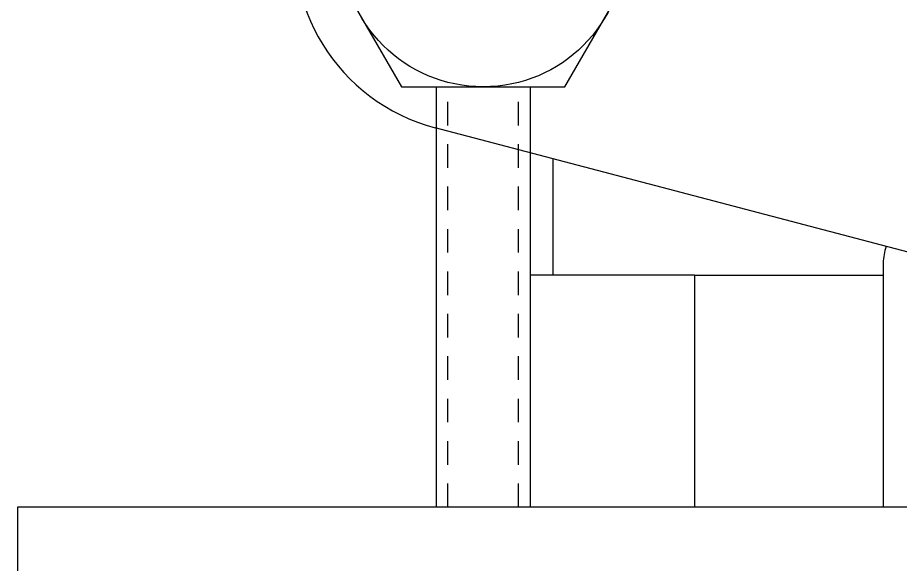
# Model space of a CAD drawing. Extents: x 126.2 to 199.4, y 112.1 to 154.8.
# Drawn here: x 126.188 to 130.867, y 121.881 to 124.782 of the extents above; entities that cross this region are included whole.
import ezdxf

# ---------------------------------------------------------------- set-up
doc = ezdxf.new("R2010")
doc.units = 0
doc.header["$LTSCALE"] = 0.5
doc.header["$MEASUREMENT"] = 0
doc.linetypes.add('HIDDEN', pattern=[0.375, 0.25, -0.125])
doc.layers.get('0').update_dxf_attribs({"linetype": 'CONTINUOUS'})

msp = doc.modelspace()

# ---------------------------------------------------------------- linework, layer by layer
at = {"linetype": 'HIDDEN'}
for p, q in [((128.46849, 122.18514), (128.46849, 124.41468)), ((128.84349, 122.18514), (128.84349, 124.41468))]:
    msp.add_line(p, q, dxfattribs=at)
for p, q in [((132.24694, 123.18522), (128.4014, 124.19763)), ((129.02568, 123.41629), (129.02568, 124.03328)), ((130.77624, 123.4802), (130.77624, 122.18514)), ((129.77568, 123.41629), (128.90599, 123.41629)), ((129.77568, 123.41629), (129.77568, 122.18514)), ((129.77568, 123.41629), (130.77624, 123.41629)), ((133.55586, 122.18514), (126.18786, 122.18514)), ((126.18786, 122.18514), (126.18786, 121.81014)), ((133.55586, 122.18514), (126.18786, 122.18514)), ((126.18786, 122.18514), (126.18786, 121.81014))]:
    msp.add_line(p, q)
msp.add_lwpolyline([(128.22298, 125.91468), (127.78996, 125.16468), (128.22298, 124.41468), (129.089, 124.41468), (129.52201, 125.16468), (129.089, 125.91468)], close=True)
for points in [[(128.40599, 124.41468), (128.40599, 122.18514)], [(128.90599, 122.18514), (128.90599, 124.41468)]]:
    msp.add_lwpolyline(points)
msp.add_circle((128.65599, 125.16468), 0.75)
for centre, radius, start, end in [((128.65599, 125.16468), 1, 80.99806, 255.25048), ((131.02624, 123.4802), 0.25, 159.39009, 180)]:
    msp.add_arc(centre, radius, start, end)

doc.saveas('drawing.dxf')
